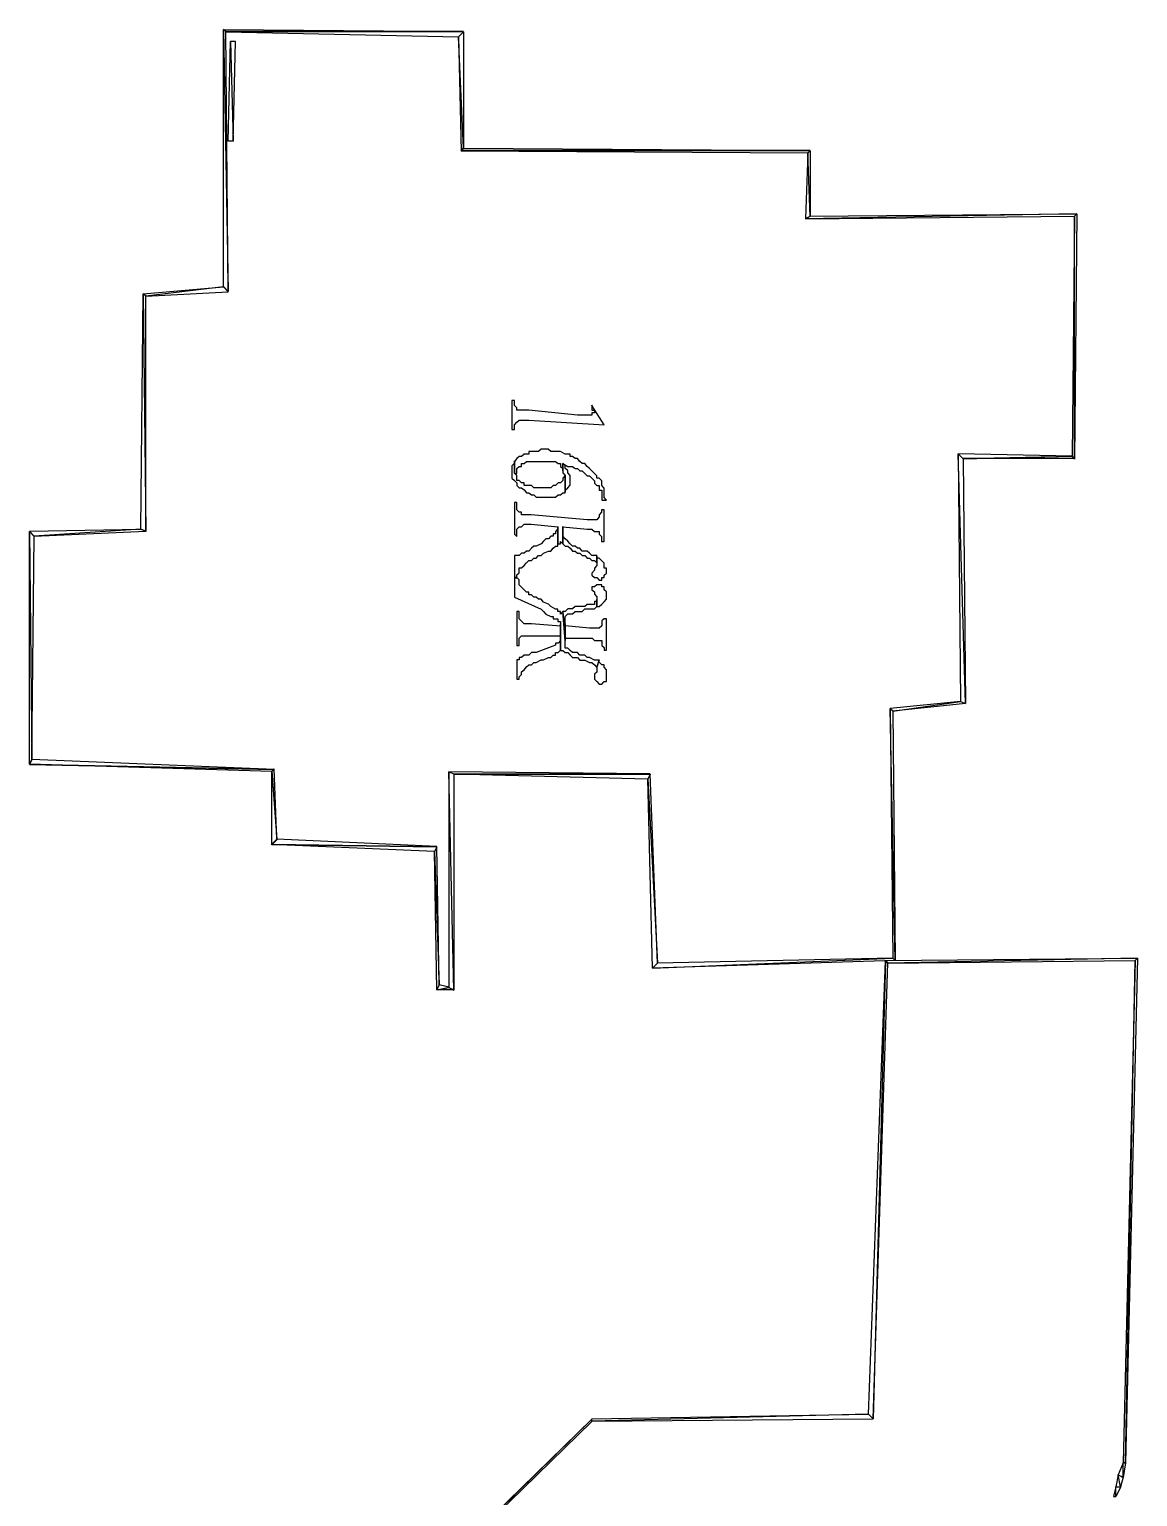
# Model space of a CAD drawing. Extents: x 212106 to 638151, y -1311344 to 1260505.
# Drawn here: x 291747 to 324389, y 570746 to 613962 of the extents above; entities that cross this region are included whole.
import ezdxf

# ---------------------------------------------------------------- set-up
doc = ezdxf.new("R2010")
doc.units = 0
doc.header["$MEASUREMENT"] = 0
doc.layers.add('at_Entity', color=7, linetype='Continuous')

msp = doc.modelspace()

# ---------------------------------------------------------------- linework, layer by layer
at = {"layer": 'at_Entity', "color": 7}
for p, q in [((297532, 613895), (297461, 613962)), ((297461, 613962), (304533, 613895)), ((297532, 613895), (297461, 613962)), ((297461, 613962), (297605, 606243)), ((297461, 613962), (297605, 606243)), ((297461, 606390), (297461, 613962)), ((297532, 613895), (297461, 613962)), ((297461, 613962), (304533, 613895)), ((297532, 613895), (297461, 613962)), ((297461, 613962), (297605, 606243)), ((297461, 613962), (297605, 606243)), ((297461, 606390), (297461, 613962)), ((304533, 613895), (297532, 613895)), ((297605, 606243), (297532, 613895)), ((304533, 613895), (297532, 613895)), ((297605, 606243), (297532, 613895)), ((304532, 613892), (297533, 613892)), ((297533, 613892), (304390, 613745)), ((304532, 613892), (297533, 613892)), ((297533, 613892), (304390, 613745)), ((304390, 613745), (304532, 613892)), ((304390, 613745), (304532, 613892)), ((304390, 613745), (304532, 613892)), ((304390, 613745), (304532, 613892)), ((304532, 610462), (304390, 613745)), ((304532, 610462), (304390, 613745)), ((304532, 610458), (304390, 613741)), ((304390, 613741), (304461, 610378)), ((304532, 610458), (304390, 613741)), ((304390, 613741), (304461, 610378)), ((304532, 613892), (304532, 610462)), ((304532, 613892), (304532, 610462)), ((297604, 610667), (297675, 613601)), ((297604, 610667), (297675, 613601)), ((297818, 613601), (297675, 613601)), ((297675, 613601), (297747, 610667)), ((297675, 613601), (297747, 610667)), ((297818, 613601), (297675, 613601)), ((297675, 613601), (297747, 610667)), ((297675, 613601), (297747, 610667)), ((297747, 610667), (297818, 613601)), ((297747, 610667), (297818, 613601)), ((297747, 610667), (297604, 610667)), ((297747, 610667), (297604, 610667)), ((304461, 610391), (304532, 610458)), ((304461, 610378), (304532, 610458)), ((304461, 610391), (304532, 610458)), ((304461, 610378), (304532, 610458)), ((314746, 610391), (304461, 610391)), ((314746, 610391), (304461, 610391)), ((314746, 610388), (304461, 610388)), ((304461, 610388), (314675, 610321)), ((314746, 610388), (304461, 610388)), ((304461, 610388), (314675, 610321)), ((304532, 610458), (314746, 610391)), ((304532, 610458), (314746, 610391)), ((314675, 610318), (314604, 608391)), ((314675, 610318), (314604, 608391)), ((314675, 610321), (314746, 610388)), ((314675, 610321), (314746, 610388)), ((314675, 610321), (314746, 610388)), ((314675, 610321), (314746, 610388)), ((314746, 608461), (314675, 610321)), ((314746, 608461), (314675, 610321)), ((314746, 608458), (314675, 610318)), ((314746, 608458), (314675, 610318)), ((314746, 610388), (314746, 608461)), ((314746, 610388), (314746, 608461)), ((322603, 608525), (314603, 608378)), ((322603, 608525), (314603, 608378)), ((322603, 608525), (314603, 608378)), ((322603, 608525), (314603, 608378)), ((314746, 608458), (322603, 608525)), ((314746, 608458), (322603, 608525)), ((322532, 608458), (322603, 608525)), ((322603, 608525), (322532, 601306)), ((322532, 608458), (322603, 608525)), ((322532, 608458), (322603, 608525)), ((322603, 608525), (322532, 601306)), ((322532, 608458), (322603, 608525)), ((314603, 608378), (322532, 608458)), ((314603, 608378), (314746, 608458)), ((314603, 608378), (322532, 608458)), ((314603, 608378), (314746, 608458)), ((314604, 608391), (314746, 608458)), ((314604, 608391), (314746, 608458)), ((322532, 608455), (322459, 601384)), ((322532, 608455), (322459, 601384)), ((322532, 601306), (322532, 608458)), ((322532, 601306), (322532, 608458)), ((322532, 601317), (322532, 608455)), ((322532, 601317), (322532, 608455)), ((295104, 606169), (297461, 606383)), ((295104, 606169), (297461, 606383)), ((297461, 606383), (295175, 606102)), ((297461, 606383), (295175, 606102)), ((297461, 606383), (295175, 606102)), ((297461, 606383), (295175, 606102)), ((297605, 606243), (297461, 606390)), ((297605, 606243), (297461, 606390)), ((297604, 606236), (297461, 606383)), ((297604, 606236), (297461, 606383)), ((295032, 599243), (295104, 606173)), ((295032, 599243), (295104, 606173)), ((295175, 606107), (295104, 606173)), ((295104, 606173), (295175, 599176)), ((295104, 606173), (295175, 599176)), ((295175, 606107), (295104, 606173)), ((295104, 606173), (295175, 599176)), ((295104, 606173), (295175, 599176)), ((295175, 606102), (295104, 606169)), ((295175, 606102), (295104, 606169)), ((295175, 606102), (297604, 606236)), ((295175, 606102), (297604, 606236)), ((295175, 599176), (295175, 606107)), ((295175, 599176), (295175, 606107)), ((319317, 594103), (319104, 601458)), ((319104, 601458), (319175, 594170)), ((319317, 594103), (319104, 601458)), ((319104, 601458), (319247, 601311)), ((319104, 601458), (319247, 601311)), ((322460, 601391), (319104, 601458)), ((319317, 594103), (319104, 601458)), ((319104, 601458), (319175, 594170)), ((319317, 594103), (319104, 601458)), ((319104, 601458), (319247, 601311)), ((319104, 601458), (319247, 601311)), ((322460, 601391), (319104, 601458)), ((319246, 601322), (322460, 601388)), ((319246, 601322), (322460, 601388)), ((322532, 601322), (319246, 601322)), ((322532, 601322), (319246, 601322)), ((319247, 601311), (322460, 601391)), ((319247, 601311), (322460, 601391)), ((319247, 601311), (319317, 594103)), ((319247, 601311), (319317, 594103)), ((322459, 601384), (322532, 601317)), ((322459, 601384), (322532, 601317)), ((322460, 601388), (322532, 601322)), ((322460, 601388), (322532, 601322)), ((291891, 599030), (291747, 599176)), ((291747, 599176), (291819, 592468)), ((291747, 599176), (291819, 592468)), ((291747, 592321), (291747, 599176)), ((291891, 599030), (291747, 599176)), ((291747, 599176), (291819, 592468)), ((291747, 599176), (291819, 592468)), ((291747, 592321), (291747, 599176)), ((291748, 599179), (295033, 599246)), ((291748, 599179), (295033, 599246)), ((291890, 599033), (291748, 599179)), ((291890, 599033), (291748, 599179)), ((291819, 592468), (291891, 599030)), ((291819, 592468), (291891, 599030)), ((295033, 599246), (291890, 599033)), ((295033, 599246), (291890, 599033)), ((295033, 599246), (291890, 599033)), ((295033, 599246), (291890, 599033)), ((291890, 599033), (295175, 599179)), ((291890, 599033), (295175, 599179)), ((295175, 599176), (295032, 599243)), ((295175, 599176), (295032, 599243)), ((295175, 599179), (295033, 599246)), ((295175, 599179), (295033, 599246)), ((317247, 586538), (317103, 593960)), ((317103, 593960), (317175, 586604)), ((317247, 586538), (317103, 593960)), ((317103, 593960), (317175, 593894)), ((317247, 586538), (317103, 593960)), ((317103, 593960), (317175, 586604)), ((317247, 586538), (317103, 593960)), ((317103, 593960), (317175, 593894)), ((319174, 594170), (317104, 593957)), ((319174, 594170), (317104, 593957)), ((317104, 593957), (317174, 593878)), ((317104, 593957), (317174, 593878)), ((317174, 593878), (319174, 594170)), ((317174, 593878), (319174, 594170)), ((317174, 593878), (319174, 594170)), ((317174, 593878), (319174, 594170)), ((319317, 594103), (317174, 593878)), ((319317, 594103), (317174, 593878)), ((317175, 593894), (317247, 586538)), ((317175, 593894), (317247, 586538)), ((319174, 594170), (319317, 594103)), ((319174, 594170), (319317, 594103)), ((319175, 594170), (319317, 594103)), ((319175, 594170), (319317, 594103)), ((291819, 592468), (291747, 592321)), ((291819, 592468), (291747, 592321)), ((291819, 592458), (291747, 592312)), ((291819, 592458), (291747, 592312)), ((291747, 592319), (298961, 592173)), ((298889, 592106), (291747, 592319)), ((291747, 592319), (298961, 592173)), ((298889, 592106), (291747, 592319)), ((291747, 592312), (298962, 592166)), ((291747, 592312), (298962, 592166)), ((298962, 592166), (291819, 592458)), ((298962, 592166), (291819, 592458)), ((298961, 592173), (298889, 592106)), ((298961, 592173), (298889, 592106)), ((298889, 592098), (299033, 590094)), ((298889, 589948), (298889, 592098)), ((298889, 592098), (299033, 590094)), ((298889, 589948), (298889, 592098)), ((298962, 592179), (298890, 592113)), ((298962, 592179), (298890, 592113)), ((298890, 592113), (299033, 590109)), ((298890, 592113), (299033, 590109)), ((299033, 590109), (298962, 592179)), ((299033, 590109), (298962, 592179)), ((304247, 585663), (304103, 592098)), ((304103, 592098), (304103, 585743)), ((304247, 585663), (304103, 592098)), ((304103, 592098), (304247, 592031)), ((304103, 592098), (304247, 592031)), ((310031, 592031), (304103, 592098)), ((304247, 585663), (304103, 592098)), ((304103, 592098), (304103, 585743)), ((304247, 585663), (304103, 592098)), ((304103, 592098), (304247, 592031)), ((304103, 592098), (304247, 592031)), ((310031, 592031), (304103, 592098)), ((304247, 592031), (304247, 585663)), ((304247, 592031), (310031, 592031)), ((304247, 592031), (304247, 585663)), ((304247, 592031), (310031, 592031)), ((304247, 592028), (310033, 592028)), ((309961, 591882), (304247, 592028)), ((304247, 592028), (310033, 592028)), ((309961, 591882), (304247, 592028)), ((310033, 592028), (309961, 591882)), ((310033, 592028), (309961, 591882)), ((310033, 592028), (309961, 591882)), ((310033, 592028), (309961, 591882)), ((309961, 591888), (310246, 586462)), ((310104, 586316), (309961, 591888)), ((309961, 591888), (310246, 586462)), ((310104, 586316), (309961, 591888)), ((309961, 591882), (310246, 586456)), ((309961, 591882), (310246, 586456)), ((310246, 586456), (310033, 592028)), ((310246, 586456), (310033, 592028)), ((299033, 590094), (298889, 589948)), ((299033, 590094), (298889, 589948)), ((299033, 590107), (298890, 589961)), ((299033, 590107), (298890, 589961)), ((298890, 589961), (303747, 589895)), ((298890, 589961), (303747, 589895)), ((298890, 589955), (303746, 589889)), ((303675, 589743), (298890, 589955)), ((298890, 589955), (303746, 589889)), ((303675, 589743), (298890, 589955)), ((303747, 589895), (299033, 590107)), ((303747, 589895), (299033, 590107)), ((303746, 589889), (303675, 589743)), ((303746, 589889), (303675, 589743)), ((303746, 589885), (303675, 589740)), ((303746, 589885), (303675, 589740)), ((303675, 589746), (303818, 585823)), ((303747, 585677), (303675, 589746)), ((303675, 589746), (303818, 585823)), ((303747, 585677), (303675, 589746)), ((303675, 589740), (303818, 585817)), ((303675, 589740), (303818, 585817)), ((303818, 585817), (303746, 589885)), ((303818, 585817), (303746, 589885)), ((310104, 586311), (317175, 586602)), ((310104, 586311), (317175, 586602)), ((310104, 586311), (317175, 586602)), ((310104, 586311), (317175, 586602)), ((317246, 586536), (310104, 586311)), ((317246, 586536), (310104, 586311)), ((310246, 586462), (310104, 586316)), ((310246, 586462), (310104, 586316)), ((310247, 586457), (310104, 586311)), ((310247, 586457), (310104, 586311)), ((317175, 586602), (310247, 586457)), ((317175, 586602), (310247, 586457)), ((316461, 573180), (316961, 586532)), ((316461, 573180), (316961, 586532)), ((316961, 586532), (316604, 573035)), ((316961, 586532), (316604, 573035)), ((316961, 586532), (316604, 573035)), ((316961, 586532), (316604, 573035)), ((316604, 573035), (317033, 586466)), ((316604, 573035), (317033, 586466)), ((316960, 586536), (324389, 586602)), ((316960, 586536), (324389, 586602)), ((317032, 586457), (316960, 586536)), ((317032, 586457), (316960, 586536)), ((317033, 586466), (316961, 586532)), ((317033, 586466), (316961, 586532)), ((324389, 586602), (317032, 586457)), ((324389, 586602), (317032, 586457)), ((324389, 586602), (317032, 586457)), ((324389, 586602), (317032, 586457)), ((317032, 586457), (324318, 586536)), ((317032, 586457), (324318, 586536)), ((317175, 586604), (317247, 586538)), ((317175, 586604), (317247, 586538)), ((317175, 586602), (317246, 586536)), ((317175, 586602), (317246, 586536)), ((324317, 586532), (323960, 571751)), ((324317, 586532), (323960, 571751)), ((324389, 586602), (324032, 571741)), ((324389, 586602), (324032, 571741)), ((324032, 571741), (324318, 586536)), ((324032, 571741), (324318, 586536)), ((324032, 571751), (324317, 586532)), ((324032, 571751), (324317, 586532)), ((324318, 586536), (324389, 586602)), ((324318, 586536), (324389, 586602)), ((324318, 586536), (324389, 586602)), ((324318, 586536), (324389, 586602)), ((303818, 585823), (303747, 585677)), ((303818, 585823), (303747, 585677)), ((303747, 585675), (304104, 585741)), ((303747, 585675), (304104, 585741)), ((304247, 585675), (303747, 585675)), ((304247, 585675), (303747, 585675)), ((303819, 585822), (303748, 585677)), ((303819, 585822), (303748, 585677)), ((303748, 585677), (304105, 585756)), ((303748, 585677), (304105, 585756)), ((304105, 585756), (303819, 585822)), ((304105, 585756), (303819, 585822)), ((304103, 585743), (304247, 585663)), ((304103, 585743), (304247, 585663)), ((304104, 585741), (304247, 585675)), ((304104, 585741), (304247, 585675)), ((316461, 573178), (308318, 572968)), ((316461, 573178), (308318, 572968)), ((308318, 573034), (316461, 573178)), ((316461, 573178), (308318, 572968)), ((316461, 573178), (308318, 572968)), ((308318, 573034), (316461, 573178)), ((316604, 573035), (316461, 573180)), ((316604, 573035), (316461, 573180)), ((316604, 573034), (316461, 573178)), ((316604, 573034), (316461, 573178)), ((308318, 573027), (297747, 562665)), ((308318, 573027), (297747, 562665)), ((297747, 562744), (308318, 573027)), ((308318, 573027), (297747, 562665)), ((308318, 573027), (297747, 562665)), ((297747, 562744), (308318, 573027)), ((297747, 562665), (308318, 572961)), ((297747, 562665), (308318, 572961)), ((308318, 572968), (316604, 573034)), ((308318, 572968), (308318, 573034)), ((308318, 572968), (316604, 573034)), ((308318, 572968), (308318, 573034)), ((308318, 572961), (308318, 573027)), ((308318, 572961), (308318, 573027)), ((323960, 571751), (324032, 571751)), ((323960, 571751), (324032, 571751)), ((323818, 571386), (323745, 571031)), ((323818, 571386), (323745, 571031)), ((323961, 571746), (323818, 571392)), ((323961, 571746), (323818, 571392)), ((323818, 571392), (323961, 571313)), ((323818, 571392), (323961, 571313)), ((323889, 571031), (323818, 571386)), ((323889, 571031), (323818, 571386)), ((323818, 571386), (323960, 571320)), ((323889, 571031), (323818, 571386)), ((323889, 571031), (323818, 571386)), ((323818, 571386), (323960, 571320)), ((323960, 571320), (323889, 571031)), ((323960, 571320), (323889, 571031)), ((323961, 571313), (323961, 571746)), ((323961, 571313), (323961, 571746)), ((323961, 571746), (324032, 571746)), ((324032, 571746), (323961, 571313)), ((323961, 571313), (323961, 571746)), ((323961, 571313), (323961, 571746)), ((323961, 571746), (324032, 571746)), ((324032, 571746), (323961, 571313)), ((323747, 571036), (323676, 570747)), ((323747, 571036), (323676, 570747)), ((323745, 571031), (323889, 571031)), ((323745, 571031), (323889, 571031)), ((323747, 570747), (323747, 571036)), ((323747, 570747), (323747, 571036)), ((323747, 571036), (323890, 571036)), ((323890, 571036), (323747, 570747)), ((323747, 570747), (323747, 571036)), ((323747, 570747), (323747, 571036)), ((323747, 571036), (323890, 571036)), ((323890, 571036), (323747, 570747)), ((323676, 570747), (323747, 570747)), ((323676, 570747), (323747, 570747))]:
    msp.add_line(p, q, dxfattribs=at)
at = {"layer": 'at_Entity', "color": 0}
for p, q in [((306032, 603030), (305960, 603030)), ((305960, 603030), (305960, 602176)), ((306032, 602963), (306032, 603030)), ((306032, 602883), (306032, 602963)), ((306103, 602816), (306032, 602883)), ((308318, 602890), (308318, 602823)), ((308390, 602743), (308318, 602890)), ((308675, 602310), (308318, 602883)), ((308318, 602883), (308390, 602750)), ((306103, 602750), (306103, 602816)), ((306103, 602816), (306103, 602816)), ((306175, 602750), (306103, 602750)), ((306103, 602390), (306175, 602456)), ((306247, 602750), (306175, 602750)), ((306175, 602750), (306175, 602750)), ((306175, 602456), (306175, 602456)), ((306175, 602456), (306247, 602456)), ((306390, 602750), (306247, 602750)), ((306247, 602456), (306318, 602456)), ((306318, 602456), (306460, 602456)), ((306460, 602750), (306390, 602750)), ((307890, 602603), (306460, 602750)), ((306460, 602456), (308675, 602310)), ((307961, 602603), (307890, 602603)), ((308103, 602603), (307961, 602603)), ((308175, 602603), (308103, 602603)), ((308246, 602603), (308175, 602603)), ((308175, 602603), (308175, 602603)), ((308318, 602603), (308246, 602603)), ((308318, 602823), (308318, 602743)), ((308318, 602743), (308390, 602743)), ((308390, 602670), (308318, 602670)), ((308318, 602670), (308318, 602603)), ((308390, 602750), (308390, 602670)), ((305960, 602176), (306032, 602176)), ((306032, 602310), (306103, 602390)), ((306032, 602176), (306032, 602310)), ((306032, 602176), (306032, 602176)), ((306103, 602390), (306103, 602390)), ((306103, 602390), (306103, 602390)), ((306818, 601598), (306746, 601531)), ((306889, 601598), (306818, 601598)), ((306961, 601598), (306889, 601598)), ((307032, 601598), (306961, 601598)), ((307103, 601531), (307032, 601598)), ((306033, 601182), (305961, 601102)), ((306103, 601318), (306032, 601238)), ((306032, 601238), (306032, 600878)), ((306033, 600889), (306033, 601249)), ((306033, 601249), (306033, 601182)), ((306175, 601385), (306103, 601318)), ((306103, 601318), (306103, 601318)), ((306247, 601385), (306175, 601385)), ((306317, 601451), (306247, 601385)), ((306247, 601091), (306247, 601171)), ((306247, 601171), (306317, 601171)), ((306389, 601451), (306317, 601451)), ((306317, 601171), (306389, 601238)), ((306461, 601451), (306389, 601451)), ((306389, 601238), (306532, 601238)), ((306532, 601531), (306461, 601531)), ((306461, 601531), (306461, 601451)), ((306604, 601531), (306532, 601531)), ((306532, 601238), (306532, 601238)), ((306532, 601238), (306604, 601238)), ((306746, 601531), (306604, 601531)), ((306604, 601238), (306674, 601238)), ((306674, 601238), (306746, 601238)), ((306746, 601238), (306818, 601238)), ((306818, 601238), (306889, 601238)), ((306889, 601238), (306961, 601238)), ((306961, 601238), (306961, 601238)), ((306961, 601238), (307032, 601238)), ((307032, 601238), (307175, 601238)), ((307175, 601531), (307103, 601531)), ((307246, 601531), (307175, 601531)), ((307175, 601238), (307246, 601238)), ((307318, 601531), (307246, 601531)), ((307246, 601238), (307318, 601171)), ((307389, 601531), (307318, 601531)), ((307318, 601171), (307389, 601171)), ((307533, 601451), (307389, 601531)), ((307389, 601171), (307389, 601091)), ((307461, 600958), (307461, 601171)), ((307461, 601171), (307461, 601171)), ((307461, 601171), (307603, 601091)), ((307532, 601112), (307462, 601179)), ((307462, 601179), (307462, 600965)), ((307603, 601451), (307533, 601451)), ((307675, 601451), (307603, 601451)), ((307675, 601385), (307675, 601451)), ((307746, 601385), (307675, 601385)), ((307818, 601318), (307746, 601385)), ((307890, 601318), (307818, 601318)), ((307960, 601238), (307890, 601318)), ((308032, 601171), (307960, 601238)), ((308103, 601171), (308032, 601171)), ((308175, 601091), (308103, 601171)), ((305961, 601102), (305961, 601102)), ((305961, 601102), (305961, 601035)), ((305961, 601035), (305961, 600969)), ((305961, 600969), (305961, 600889)), ((305961, 600889), (305961, 600822)), ((305961, 600822), (305961, 600742)), ((305961, 600742), (306033, 600676)), ((306032, 600878), (306103, 600878)), ((306104, 600822), (306033, 600889)), ((306103, 601025), (306175, 601091)), ((306103, 600958), (306103, 601025)), ((306103, 600878), (306103, 600958)), ((306104, 600742), (306104, 600822)), ((306104, 600676), (306104, 600742)), ((306175, 601091), (306175, 601091)), ((306175, 601091), (306247, 601091)), ((307389, 601091), (307461, 601025)), ((307461, 601025), (307461, 600958)), ((307461, 600958), (307461, 600958)), ((307532, 600822), (307461, 600742)), ((307461, 600742), (307461, 600742)), ((307461, 600742), (307461, 600676)), ((307462, 600965), (307462, 600899)), ((307462, 600899), (307532, 600819)), ((307532, 601032), (307532, 601112)), ((307604, 600965), (307532, 601032)), ((307532, 600316), (307532, 600822)), ((307532, 600822), (307532, 600822)), ((307532, 600819), (307532, 600326)), ((307603, 601091), (307675, 601091)), ((307604, 600899), (307604, 600965)), ((307676, 600819), (307604, 600899)), ((307675, 601091), (307746, 601091)), ((307676, 600752), (307676, 600819)), ((307676, 600672), (307676, 600752)), ((307676, 600752), (307676, 600752)), ((307746, 601091), (307818, 601025)), ((307818, 601025), (307890, 601025)), ((307890, 601025), (307960, 600958)), ((307960, 600958), (307960, 600958)), ((307960, 600958), (308032, 600958)), ((308032, 600958), (308103, 600878)), ((308103, 600878), (308175, 600812)), ((308247, 601025), (308175, 601091)), ((308175, 600812), (308247, 600812)), ((308317, 600958), (308247, 601025)), ((308247, 601025), (308247, 601025)), ((308247, 600812), (308317, 600745)), ((308389, 600878), (308317, 600958)), ((308317, 600745), (308317, 600745)), ((308317, 600745), (308389, 600665)), ((308460, 600812), (308389, 600878)), ((308460, 600745), (308460, 600812)), ((308532, 600745), (308460, 600745)), ((308604, 600665), (308532, 600745)), ((306033, 600676), (306033, 600676)), ((306033, 600676), (306104, 600609)), ((306176, 600676), (306104, 600676)), ((306104, 600609), (306104, 600529)), ((306104, 600529), (306176, 600462)), ((306246, 600609), (306176, 600676)), ((306176, 600462), (306246, 600462)), ((306318, 600609), (306246, 600609)), ((306246, 600462), (306318, 600396)), ((306318, 600529), (306318, 600609)), ((306390, 600529), (306318, 600529)), ((306318, 600396), (306318, 600396)), ((306318, 600396), (306390, 600316)), ((306533, 600529), (306390, 600529)), ((306390, 600316), (306461, 600316)), ((306461, 600316), (306533, 600249)), ((306605, 600462), (306533, 600529)), ((306675, 600462), (306605, 600462)), ((306747, 600462), (306675, 600462)), ((306675, 600462), (306675, 600462)), ((306890, 600462), (306747, 600462)), ((306962, 600462), (306890, 600462)), ((307032, 600462), (306962, 600462)), ((307104, 600462), (307032, 600462)), ((307175, 600529), (307104, 600462)), ((307247, 600529), (307175, 600529)), ((307319, 600609), (307247, 600529)), ((307247, 600529), (307247, 600529)), ((307389, 600609), (307319, 600609)), ((307461, 600676), (307389, 600609)), ((307389, 600249), (307461, 600316)), ((307461, 600316), (307532, 600316)), ((307532, 600393), (307604, 600459)), ((307532, 600326), (307532, 600393)), ((307604, 600459), (307676, 600539)), ((307604, 600459), (307604, 600459)), ((307676, 600606), (307676, 600672)), ((307676, 600539), (307676, 600606)), ((308389, 600665), (308389, 600598)), ((308389, 600598), (308460, 600532)), ((308460, 600532), (308532, 600532)), ((308532, 600532), (308532, 600452)), ((308532, 600452), (308532, 600385)), ((308532, 600385), (308604, 600385)), ((308604, 600598), (308604, 600665)), ((308604, 600532), (308604, 600598)), ((308675, 600452), (308604, 600532)), ((308604, 600385), (308604, 600319)), ((308604, 600319), (308604, 600239)), ((308675, 600385), (308675, 600452)), ((308675, 600319), (308675, 600385)), ((308675, 600385), (308675, 600385)), ((308675, 600239), (308675, 600319)), ((306104, 600026), (306032, 600026)), ((306032, 600026), (306032, 599094)), ((306104, 599959), (306104, 600026)), ((306104, 599880), (306104, 599959)), ((306104, 599813), (306104, 599880)), ((306533, 600249), (306605, 600249)), ((306605, 600249), (306675, 600183)), ((306675, 600183), (306747, 600183)), ((306747, 600183), (306818, 600183)), ((306818, 600183), (306890, 600183)), ((306890, 600183), (306962, 600183)), ((306962, 600183), (307032, 600183)), ((307032, 600183), (307104, 600183)), ((307104, 600183), (307175, 600183)), ((307175, 600183), (307247, 600183)), ((307247, 600183), (307319, 600249)), ((307319, 600249), (307389, 600249)), ((308604, 600239), (308604, 600172)), ((308604, 600172), (308604, 600092)), ((308604, 600092), (308747, 600092)), ((308675, 600172), (308675, 600239)), ((308747, 600092), (308675, 600172)), ((306175, 599746), (306104, 599813)), ((306246, 599746), (306175, 599746)), ((306175, 599746), (306175, 599746)), ((306246, 599667), (306246, 599746)), ((306389, 599667), (306246, 599667)), ((306461, 599667), (306389, 599667)), ((306531, 599667), (306461, 599667)), ((308175, 599520), (306531, 599667)), ((308317, 599520), (308175, 599520)), ((308389, 599520), (308317, 599520)), ((308461, 599520), (308389, 599520)), ((308531, 599600), (308461, 599520)), ((308603, 599746), (308531, 599667)), ((308531, 599667), (308531, 599600)), ((308531, 599600), (308531, 599600)), ((308531, 599600), (308531, 599600)), ((308675, 599813), (308603, 599813)), ((308603, 599813), (308603, 599813)), ((308603, 599813), (308603, 599746)), ((308675, 598881), (308675, 599813)), ((306032, 599094), (306104, 599027)), ((306104, 599240), (306175, 599307)), ((306104, 599174), (306104, 599240)), ((306104, 599094), (306104, 599174)), ((306104, 599027), (306104, 599094)), ((306175, 599307), (306175, 599307)), ((306175, 599307), (306175, 599307)), ((306175, 599307), (306246, 599307)), ((306246, 599307), (306318, 599387)), ((306318, 599387), (306389, 599387)), ((306389, 599387), (306531, 599387)), ((306531, 599387), (307317, 599307)), ((307103, 599036), (307033, 598956)), ((307175, 599036), (307103, 599036)), ((307247, 599103), (307175, 599103)), ((307175, 599103), (307175, 599036)), ((307317, 599249), (307247, 599169)), ((307247, 599169), (307247, 599103)), ((307247, 599103), (307247, 599103)), ((307317, 598810), (307317, 599316)), ((307317, 599316), (307317, 599316)), ((307317, 599316), (307317, 599249)), ((307317, 599307), (307317, 598814)), ((307461, 599169), (307461, 599316)), ((307461, 599316), (307461, 598810)), ((307461, 598814), (307461, 599307)), ((307461, 599307), (308175, 599240)), ((307461, 599103), (307461, 599169)), ((307461, 599036), (307461, 599103)), ((307461, 599103), (307461, 599103)), ((307532, 598956), (307461, 599036)), ((308175, 599240), (308246, 599240)), ((308246, 599240), (308317, 599240)), ((308317, 599240), (308389, 599174)), ((308389, 599174), (308461, 599174)), ((308461, 599174), (308531, 599174)), ((308531, 599174), (308531, 599174)), ((308531, 599174), (308531, 599094)), ((308531, 599094), (308603, 599027)), ((308603, 599027), (308603, 598961)), ((306390, 598597), (306318, 598530)), ((306462, 598597), (306390, 598597)), ((306532, 598677), (306462, 598597)), ((306604, 598743), (306532, 598677)), ((306675, 598743), (306604, 598743)), ((306818, 598810), (306675, 598743)), ((306675, 598743), (306675, 598743)), ((306889, 598890), (306818, 598810)), ((306961, 598956), (306889, 598890)), ((306889, 598530), (307033, 598597)), ((307033, 598956), (306961, 598956)), ((307033, 598597), (307103, 598597)), ((307103, 598597), (307175, 598677)), ((307175, 598677), (307247, 598743)), ((307247, 598743), (307317, 598743)), ((307317, 598814), (307389, 598814)), ((307317, 598743), (307317, 598810)), ((307389, 598814), (307389, 598881)), ((307389, 598881), (307389, 598881)), ((307389, 598881), (307389, 598881)), ((307389, 598881), (307461, 598814)), ((307461, 598810), (307461, 598810)), ((307461, 598810), (307532, 598743)), ((307604, 598890), (307532, 598956)), ((307532, 598956), (307532, 598956)), ((307532, 598743), (307604, 598743)), ((307676, 598810), (307604, 598890)), ((307604, 598743), (307676, 598677)), ((307746, 598743), (307676, 598810)), ((307676, 598677), (307746, 598597)), ((307818, 598743), (307746, 598743)), ((307746, 598597), (307818, 598597)), ((307890, 598677), (307818, 598743)), ((307818, 598743), (307818, 598743)), ((307818, 598597), (307890, 598530)), ((307960, 598677), (307890, 598677)), ((308032, 598597), (307960, 598677)), ((308104, 598597), (308032, 598597)), ((308175, 598597), (308104, 598597)), ((308247, 598530), (308175, 598597)), ((308603, 598961), (308603, 598881)), ((308603, 598881), (308675, 598881)), ((306103, 598464), (306033, 598464)), ((306033, 598464), (306033, 597812)), ((306175, 598464), (306103, 598464)), ((306103, 598464), (306103, 598464)), ((306247, 598530), (306175, 598464)), ((306318, 598530), (306247, 598530)), ((306247, 598105), (306318, 598171)), ((306318, 598171), (306390, 598251)), ((306318, 598171), (306318, 598171)), ((306318, 598171), (306318, 598171)), ((306390, 598251), (306462, 598317)), ((306390, 598251), (306390, 598251)), ((306462, 598317), (306532, 598317)), ((306532, 598317), (306604, 598384)), ((306604, 598384), (306675, 598384)), ((306675, 598384), (306746, 598464)), ((306746, 598464), (306818, 598464)), ((306818, 598464), (306889, 598530)), ((307890, 598530), (307960, 598530)), ((307960, 598530), (308032, 598464)), ((308032, 598464), (308104, 598464)), ((308104, 598464), (308175, 598384)), ((308175, 598384), (308247, 598384)), ((308318, 598464), (308247, 598530)), ((308247, 598384), (308318, 598317)), ((308389, 598464), (308318, 598464)), ((308318, 598317), (308389, 598317)), ((308461, 598464), (308389, 598464)), ((308389, 598317), (308389, 598317)), ((308389, 598317), (308461, 598251)), ((308460, 598175), (308390, 598095)), ((308460, 598388), (308460, 598454)), ((308460, 598454), (308460, 598241)), ((308532, 598388), (308460, 598388)), ((308460, 598241), (308460, 598241)), ((308460, 598241), (308460, 598175)), ((308461, 598251), (308461, 598464)), ((308604, 598308), (308532, 598388)), ((308674, 598241), (308604, 598308)), ((308674, 598175), (308674, 598241)), ((308674, 598241), (308674, 598241)), ((308674, 598095), (308674, 598175)), ((306104, 597814), (306032, 597814)), ((306032, 597814), (306032, 597242)), ((306033, 597812), (306103, 597812)), ((306103, 597892), (306175, 597958)), ((306103, 597812), (306103, 597892)), ((306175, 597747), (306104, 597814)), ((306175, 598025), (306175, 598105)), ((306175, 598105), (306247, 598105)), ((306175, 597958), (306175, 598025)), ((306175, 597668), (306175, 597747)), ((308390, 598029), (308318, 597949)), ((308318, 597949), (308318, 597949)), ((308318, 597949), (308318, 597882)), ((308318, 597882), (308390, 597816)), ((308390, 598095), (308390, 598029)), ((308390, 597816), (308460, 597816)), ((308460, 597816), (308532, 597736)), ((308532, 597736), (308604, 597736)), ((308604, 597736), (308604, 597816)), ((308604, 597816), (308674, 597816)), ((308746, 598095), (308674, 598095)), ((308674, 597882), (308746, 597949)), ((308674, 597816), (308674, 597882)), ((308746, 598029), (308746, 598095)), ((308746, 597949), (308746, 598029)), ((306175, 597601), (306175, 597668)), ((306246, 597535), (306175, 597601)), ((306318, 597455), (306246, 597535)), ((306389, 597388), (306318, 597455)), ((306318, 597455), (306318, 597455)), ((306461, 597388), (306389, 597388)), ((306389, 597388), (306389, 597388)), ((306461, 597308), (306461, 597388)), ((306532, 597308), (306461, 597308)), ((306603, 597242), (306532, 597308)), ((308390, 597538), (308318, 597538)), ((308318, 597538), (308318, 597458)), ((308318, 597458), (308318, 597458)), ((308318, 597458), (308390, 597392)), ((308462, 597604), (308390, 597538)), ((308390, 597392), (308390, 597325)), ((308390, 597325), (308390, 597325)), ((308390, 597325), (308462, 597245)), ((308532, 597604), (308462, 597604)), ((308462, 597245), (308462, 597179)), ((308604, 597604), (308532, 597604)), ((308604, 597538), (308604, 597604)), ((308676, 597538), (308604, 597538)), ((308676, 597458), (308676, 597538)), ((308746, 597392), (308676, 597458)), ((308746, 597325), (308746, 597392)), ((308746, 597245), (308746, 597325)), ((308746, 597179), (308746, 597245)), ((306032, 597242), (306818, 596883)), ((306175, 596813), (306103, 596813)), ((306103, 596813), (306103, 595816)), ((306175, 596666), (306175, 596813)), ((306675, 597242), (306603, 597242)), ((306747, 597175), (306675, 597242)), ((306818, 597175), (306747, 597175)), ((306889, 597096), (306818, 597175)), ((306818, 596883), (306889, 596816)), ((307033, 597029), (306889, 597096)), ((306889, 596816), (306961, 596736)), ((307103, 596963), (307033, 597029)), ((307247, 596883), (307103, 596963)), ((307103, 596963), (307103, 596963)), ((307317, 596883), (307247, 596883)), ((307317, 596816), (307317, 596883)), ((307389, 596816), (307317, 596816)), ((307461, 596816), (307389, 596736)), ((307389, 596736), (307389, 596816)), ((307531, 595952), (307461, 596816)), ((307533, 596815), (307461, 596815)), ((307461, 596815), (307533, 595963)), ((307603, 596894), (307533, 596815)), ((307675, 596894), (307603, 596894)), ((307603, 596894), (307603, 596894)), ((307747, 596894), (307675, 596894)), ((307818, 596961), (307747, 596894)), ((307747, 596748), (307818, 596815)), ((307889, 596961), (307818, 596961)), ((307818, 596815), (307889, 596815)), ((307961, 596961), (307889, 596961)), ((307889, 596815), (307961, 596815)), ((308103, 596961), (307961, 596961)), ((307961, 596815), (308033, 596815)), ((308033, 596815), (308103, 596894)), ((308175, 597027), (308103, 596961)), ((308103, 596894), (308247, 596894)), ((308247, 597027), (308175, 597027)), ((308318, 597027), (308247, 597027)), ((308247, 596894), (308318, 596894)), ((308389, 597027), (308318, 597027)), ((308318, 596894), (308389, 596894)), ((308461, 597107), (308389, 597107)), ((308389, 597107), (308389, 597027)), ((308389, 596894), (308461, 596961)), ((308461, 596961), (308461, 597174)), ((308461, 597174), (308461, 597107)), ((308461, 596961), (308461, 596961)), ((308462, 597179), (308462, 596966)), ((308462, 596966), (308462, 596966)), ((308462, 596966), (308532, 596966)), ((308532, 596966), (308604, 597032)), ((308604, 597032), (308676, 597099)), ((308676, 597099), (308746, 597179)), ((308676, 597099), (308676, 597099)), ((306175, 596600), (306175, 596666)), ((306247, 596533), (306175, 596600)), ((306175, 596600), (306175, 596600)), ((306317, 596454), (306247, 596533)), ((306247, 596533), (306247, 596533)), ((306247, 596533), (306247, 596533)), ((306389, 596454), (306317, 596454)), ((306533, 596454), (306389, 596454)), ((307389, 596387), (306533, 596454)), ((306533, 596454), (306533, 596454)), ((306961, 596736), (307103, 596670)), ((307103, 596670), (307175, 596670)), ((307175, 596670), (307175, 596603)), ((307175, 596603), (307247, 596603)), ((307247, 596603), (307247, 596603)), ((307247, 596603), (307317, 596603)), ((307317, 596603), (307317, 596524)), ((307317, 596524), (307389, 596524)), ((307389, 596524), (307389, 596457)), ((307389, 596457), (307389, 596031)), ((307389, 596028), (307389, 596454)), ((307389, 596454), (307389, 596387)), ((307533, 596668), (307603, 596748)), ((307533, 596602), (307533, 596668)), ((307533, 596668), (307533, 596668)), ((307533, 596535), (307533, 596602)), ((307533, 596456), (307533, 596535)), ((307533, 596390), (307533, 596457)), ((307533, 596457), (307533, 595965)), ((307533, 595963), (307533, 596456)), ((308247, 596324), (307533, 596390)), ((307533, 596390), (307533, 596390)), ((307603, 596748), (307675, 596748)), ((307675, 596748), (307747, 596748)), ((308604, 596390), (308533, 596324)), ((308675, 596603), (308604, 596537)), ((308604, 596537), (308604, 596457)), ((308604, 596457), (308604, 596390)), ((308604, 596390), (308604, 596390)), ((308747, 596603), (308675, 596603)), ((308675, 596603), (308675, 596603)), ((308747, 595673), (308747, 596603)), ((306175, 596028), (306247, 596095)), ((306175, 595962), (306175, 596028)), ((306175, 596028), (306175, 596028)), ((306175, 595816), (306175, 595962)), ((306247, 596095), (306247, 596095)), ((306247, 596095), (306317, 596095)), ((306317, 596095), (306389, 596095)), ((306389, 596095), (306461, 596095)), ((306461, 596095), (306533, 596095)), ((306533, 596095), (307389, 596095)), ((307389, 595966), (307319, 595886)), ((307389, 596095), (307389, 596028)), ((307389, 595674), (307389, 596033)), ((307389, 596033), (307389, 596033)), ((307389, 596033), (307389, 595966)), ((307389, 596031), (307389, 595672)), ((307531, 595885), (307531, 595952)), ((307533, 595965), (307533, 596031)), ((307533, 596031), (308247, 596031)), ((307533, 595965), (307533, 595965)), ((308319, 596324), (308247, 596324)), ((308247, 596031), (308319, 596031)), ((308461, 596324), (308319, 596324)), ((308319, 596031), (308389, 595965)), ((308389, 595965), (308461, 595965)), ((308533, 596324), (308461, 596324)), ((308461, 595965), (308533, 595965)), ((308533, 596324), (308533, 596324)), ((308533, 595965), (308604, 595965)), ((308604, 595965), (308604, 595885)), ((306103, 595816), (306175, 595816)), ((306175, 595816), (306175, 595816)), ((306318, 595528), (306246, 595461)), ((306462, 595528), (306318, 595528)), ((306532, 595607), (306462, 595528)), ((306676, 595607), (306532, 595607)), ((307247, 595820), (306676, 595607)), ((307104, 595461), (307175, 595528)), ((307175, 595528), (307175, 595528)), ((307175, 595528), (307247, 595528)), ((307319, 595886), (307247, 595886)), ((307247, 595886), (307247, 595820)), ((307247, 595528), (307247, 595607)), ((307247, 595607), (307319, 595607)), ((307319, 595607), (307389, 595674)), ((307389, 595672), (307461, 595672)), ((307461, 595672), (307461, 595672)), ((307461, 595672), (307531, 595606)), ((307531, 595819), (307531, 595885)), ((307531, 595739), (307531, 595819)), ((307603, 595739), (307531, 595739)), ((307531, 595739), (307531, 595739)), ((307531, 595606), (307603, 595606)), ((307675, 595672), (307603, 595739)), ((307603, 595606), (307675, 595526)), ((307747, 595606), (307675, 595672)), ((307675, 595672), (307675, 595672)), ((307675, 595526), (307675, 595526)), ((307675, 595526), (307747, 595459)), ((307817, 595606), (307747, 595606)), ((307889, 595606), (307817, 595606)), ((307961, 595526), (307889, 595606)), ((308103, 595526), (307961, 595526)), ((308175, 595459), (308103, 595526)), ((308604, 595885), (308604, 595885)), ((308604, 595885), (308604, 595819)), ((308604, 595819), (308675, 595752)), ((308675, 595752), (308675, 595673)), ((308675, 595673), (308747, 595673)), ((306176, 595395), (306104, 595395)), ((306104, 595395), (306104, 595395)), ((306104, 595395), (306104, 594823)), ((306246, 595461), (306176, 595461)), ((306176, 595461), (306176, 595395)), ((306246, 595036), (306318, 595102)), ((306318, 595102), (306390, 595182)), ((306318, 595102), (306318, 595102)), ((306390, 595182), (306462, 595248)), ((306390, 595182), (306390, 595182)), ((306462, 595248), (306532, 595248)), ((306532, 595248), (306604, 595315)), ((306604, 595315), (306676, 595315)), ((306676, 595315), (306818, 595395)), ((306818, 595395), (306818, 595395)), ((306818, 595395), (306890, 595395)), ((306890, 595395), (307033, 595461)), ((307033, 595461), (307104, 595461)), ((307747, 595459), (307817, 595459)), ((307817, 595459), (307889, 595459)), ((307889, 595459), (307961, 595380)), ((307961, 595380), (308103, 595380)), ((308103, 595380), (308103, 595380)), ((308103, 595380), (308246, 595313)), ((308246, 595459), (308175, 595459)), ((308389, 595380), (308246, 595459)), ((308246, 595313), (308318, 595313)), ((308318, 595313), (308389, 595247)), ((308460, 595380), (308389, 595380)), ((308389, 595380), (308389, 595380)), ((308389, 595247), (308389, 595247)), ((308389, 595247), (308460, 595167)), ((308532, 595380), (308460, 595380)), ((308460, 595167), (308532, 595380)), ((308460, 595167), (308460, 595167)), ((308532, 595392), (308462, 595180)), ((308462, 595180), (308462, 595100)), ((308462, 595100), (308462, 595100)), ((308462, 595100), (308462, 595034)), ((308532, 595326), (308532, 595392)), ((308604, 595246), (308532, 595326)), ((308676, 595246), (308604, 595246)), ((308676, 595180), (308676, 595246)), ((308747, 595100), (308676, 595180)), ((308747, 595034), (308747, 595100)), ((308747, 595100), (308747, 595100)), ((306104, 594823), (306176, 594823)), ((306176, 594890), (306246, 594956)), ((306176, 594823), (306176, 594890)), ((306246, 594956), (306246, 595036)), ((306246, 595036), (306246, 595036)), ((308462, 595034), (308390, 594967)), ((308390, 594967), (308390, 594887)), ((308390, 594887), (308390, 594887)), ((308390, 594887), (308390, 594821)), ((308390, 594821), (308462, 594755)), ((308462, 594755), (308462, 594755)), ((308462, 594755), (308532, 594675)), ((308532, 594675), (308604, 594675)), ((308604, 594675), (308676, 594755)), ((308676, 594755), (308676, 594755)), ((308676, 594755), (308747, 594755)), ((308747, 594967), (308747, 595034)), ((308747, 594887), (308747, 594967)), ((308747, 594821), (308747, 594887)), ((308747, 594755), (308747, 594821))]:
    msp.add_line(p, q, dxfattribs=at)

doc.saveas('drawing.dxf')
